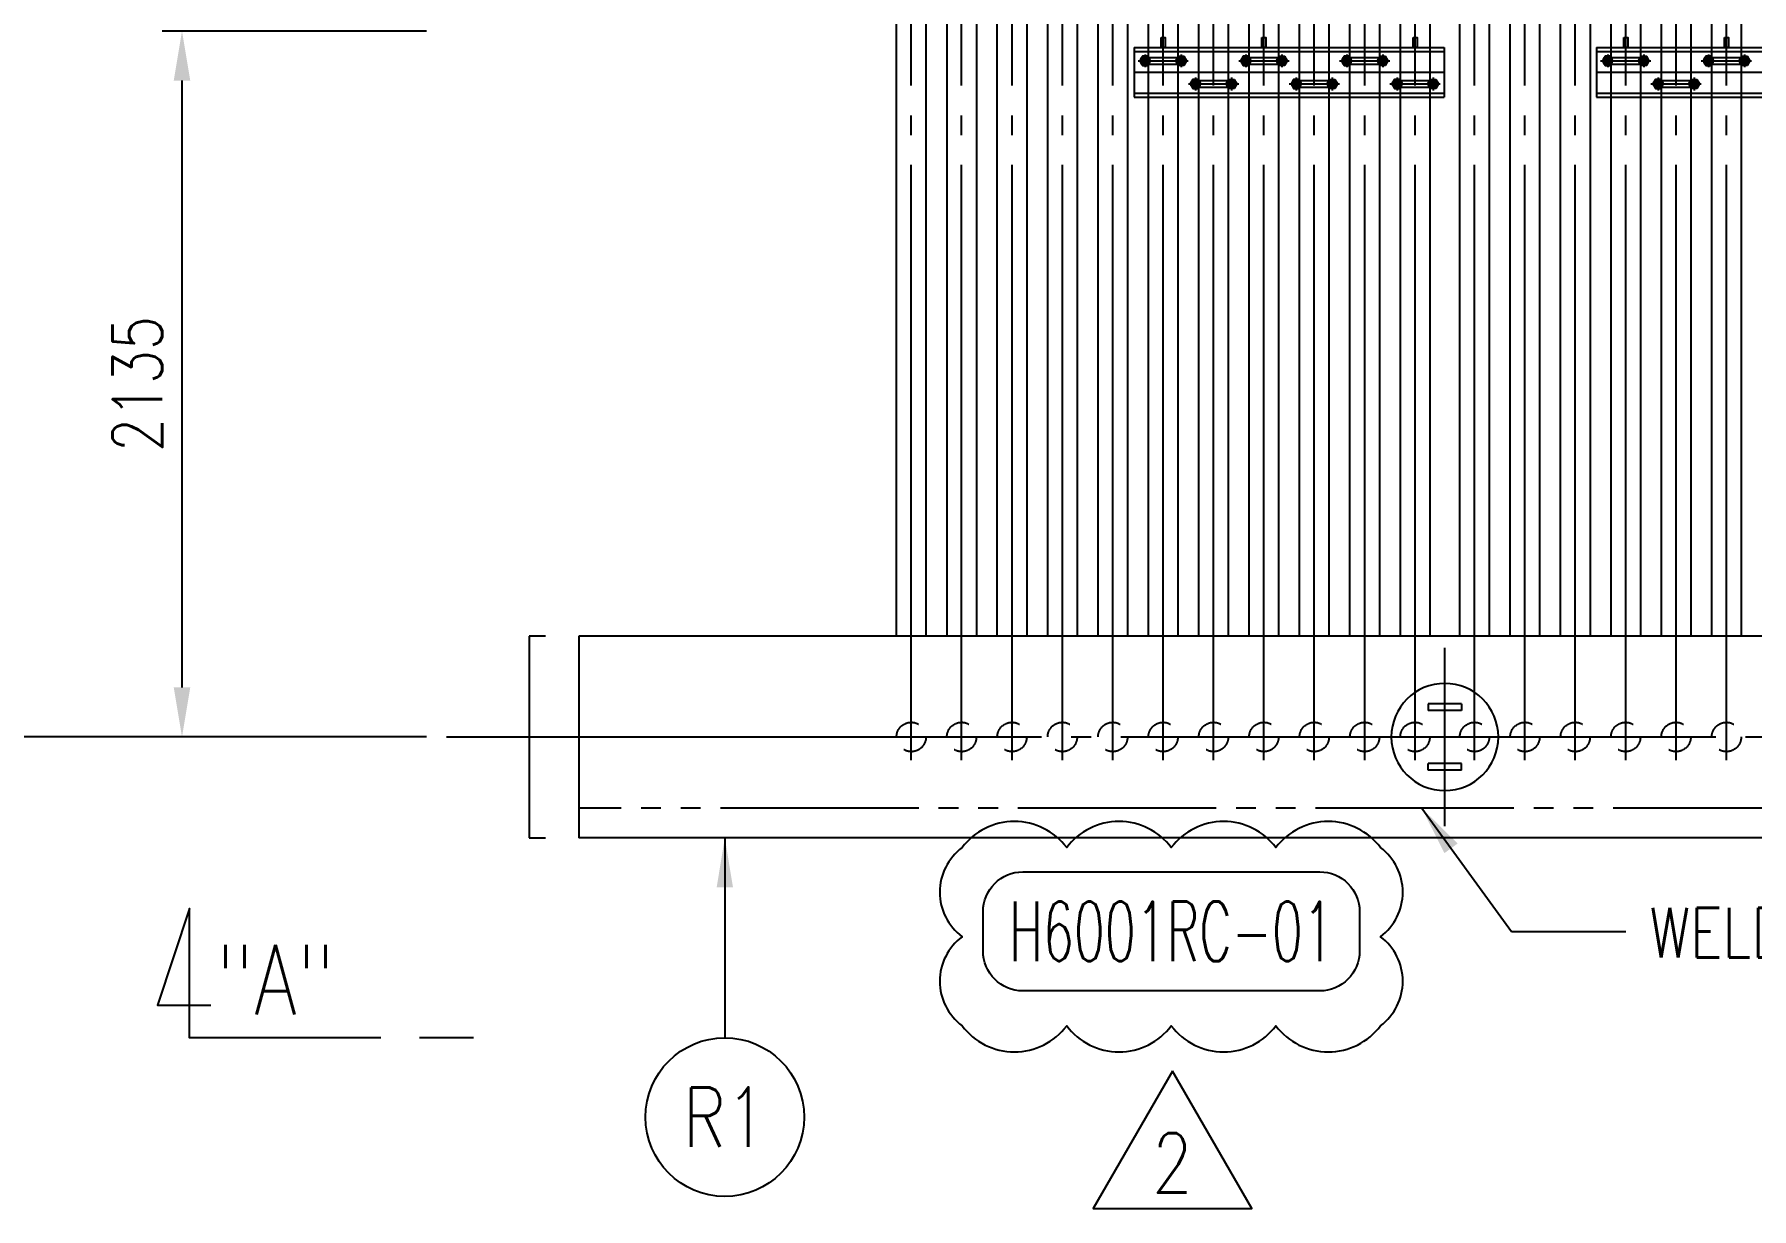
# Model space of a CAD drawing. Header units: millimetres. Extents: x 0 to 91981, y -132907 to 77676.
# Drawn here: x 10770 to 15965, y 25601 to 29152 of the extents above; entities that cross this region are included whole.
import ezdxf
from ezdxf.enums import TextEntityAlignment as Align

# ---------------------------------------------------------------- set-up
doc = ezdxf.new("R2010")
doc.units = ezdxf.units.MM
doc.header["$LTSCALE"] = 60
for name, pattern in [('JNK-CENTER', [34, 30, -1.5, 1, -1.5]), ('JNK-HIDDEN', [3, 2, -1]), ('JNK-PHANTOM', [15, 10, -1, 1, -1, 1, -1])]:
    doc.linetypes.add(name, pattern=pattern)
for name, color, linetype in [('CEN-R', 1, 'JNK-CENTER'), ('CON-C', 4, 'Continuous'), ('CON-G', 3, 'Continuous'), ('CON-W', 7, 'Continuous'), ('CON-Y', 2, 'Continuous'), ('Dim-W', 7, 'Continuous'), ('HID-Y', 2, 'JNK-HIDDEN'), ('PHA-W', 7, 'JNK-PHANTOM'), ('rev-2', 2, 'Continuous'), ('TXT-Y', 2, 'Continuous')]:
    doc.layers.add(name, color=color, linetype=linetype)
doc.layers.add('CONT-G', color=3, linetype='Continuous', lineweight=25)
doc.styles.add('SIMPLEX', font='simplex.shx', dxfattribs={"width": 0.8})
doc.dimstyles.new('DIM60', dxfattribs={"dimscale": 60, "dimtxt": 2.5, "dimasz": 2.5, "dimexe": 1, "dimexo": 1, "dimgap": 1, "dimtad": 1, "dimdsep": 46, "dimtxsty": 'SIMPLEX', "dimcen": 0, "dimclrd": 256, "dimclre": 256, "dimclrt": 2, "dimadec": 1, "dimazin": 2, "dimtfac": 1, "dimtix": 1, "dimtmove": 2, "dimatfit": 2, "dimfxl": 1, "dimarcsym": 1})
doc.dimstyles.new('DIM_60', dxfattribs={"dimscale": 60, "dimtxt": 2.5, "dimasz": 2.5, "dimexe": 1, "dimexo": 1, "dimgap": 1, "dimtad": 1, "dimdec": 4, "dimdsep": 46, "dimtxsty": 'SIMPLEX', "dimcen": 2.5, "dimclrd": 7, "dimclre": 7, "dimclrt": 2, "dimadec": 4, "dimazin": 2, "dimtfac": 1, "dimtdec": 4, "dimtmove": 0, "dimatfit": 2, "dimfxl": 0.18, "dimtolj": 1, "dimtzin": 0, "dimarcsym": 1})

# ---------------------------------------------------------------- blocks, each defined once
blk = doc.blocks.new('SPRING SUPPORT BASE')
at = {"layer": 'CEN-R'}
blk.add_line((-269.9, 0), (269.9, 0), dxfattribs=at)
at = {"layer": 'CONT-G'}
for p, q in [((-100, 50), (-100, -50)), ((-100, 50), (-80, 50)), ((-80, 50), (-80, -50)), ((80, 50), (80, -50)), ((100, 50), (80, 50)), ((100, 50), (100, -50)), ((-100, -50), (-80, -50)), ((100, -50), (80, -50))]:
    blk.add_line(p, q, dxfattribs=at)
blk.add_circle((0, 0), 162, dxfattribs=at)
blk = doc.blocks.new('MANIFOLD&U-COIL-HIDDEN')
at = {"layer": 'HID-Y', "ltscale": 60}
for start, end in [(0, 120), (180, 300)]:
    blk.add_arc((75719.8, 12166.3), 44.5, start, end, dxfattribs=at)
blk = doc.blocks.new('*D119')
at = {"layer": 'DEFPOINTS', "color": 0, "ltscale": 60, "transparency": 16777216}
for p in [(11217.1, 29162.4), (12017.1, 29162.4), (12017.1, 27027.4)]:
    blk.add_point(p, dxfattribs=at)
at = {"layer": 'Dim-W', "color": 7, "linetype": 'ByBlock', "lineweight": -2, "ltscale": 60, "transparency": 16777216}
for p, q in [((11957.1, 29162.4), (11157.1, 29162.4)), ((11217.1, 27177.4), (11217.1, 29012.4)), ((11957.1, 27027.4), (11157.1, 27027.4))]:
    blk.add_line(p, q, dxfattribs=at)
at = {"layer": 'Dim-W', "color": 7, "ltscale": 60, "transparency": 16777216}
for points in [[(11192.1, 29012.4), (11242.1, 29012.4), (11217.1, 29162.4)], [(11192.1, 27177.4), (11242.1, 27177.4), (11217.1, 27027.4)]]:
    blk.add_solid(points, dxfattribs=at)
at = {"layer": 'Dim-W', "color": 2, "ltscale": 60, "transparency": 16777216, "insert": (11082.1, 28094.9), "char_height": 150, "attachment_point": 5, "rotation": 90, "style": 'SIMPLEX'}
blk.add_mtext('\\A1;2135', dxfattribs=at)
blk = doc.blocks.new('*D120')
at = {"layer": 'DEFPOINTS', "color": 0, "ltscale": 60, "transparency": 16777216}
for p in [(10617.1, 31297.4), (12017.1, 31297.4), (12017.1, 27027.4)]:
    blk.add_point(p, dxfattribs=at)
at = {"layer": 'Dim-W', "color": 7, "linetype": 'ByBlock', "lineweight": -2, "ltscale": 60, "transparency": 16777216}
for p, q in [((11957.1, 31297.4), (10557.1, 31297.4)), ((10617.1, 27177.4), (10617.1, 31147.4)), ((11957.1, 27027.4), (10557.1, 27027.4))]:
    blk.add_line(p, q, dxfattribs=at)
at = {"layer": 'Dim-W', "color": 7, "ltscale": 60, "transparency": 16777216}
for points in [[(10592.1, 31147.4), (10642.1, 31147.4), (10617.1, 31297.4)], [(10592.1, 27177.4), (10642.1, 27177.4), (10617.1, 27027.4)]]:
    blk.add_solid(points, dxfattribs=at)
at = {"layer": 'Dim-W', "color": 2, "ltscale": 60, "transparency": 16777216, "insert": (10482.1, 29162.4), "char_height": 150, "attachment_point": 5, "rotation": 90, "style": 'SIMPLEX'}
blk.add_mtext('\\A1;4270', dxfattribs=at)
blk = doc.blocks.new('SECMARK2')
at = {"layer": 'CON-C'}
blk.add_line((0, 0), (-2.717, 0), dxfattribs=at)
blk.add_lwpolyline([(-4.667, 0), (-14.317, 0), (-14.317, 6.51), (-15.933, 1.643), (-13.233, 1.643)], dxfattribs=at)
at = {"layer": 'CON-C', "style": 'SIMPLEX', "width": 0.8}
blk.add_attdef('TAG', (-12.98, 1.18), '', height=3.5, dxfattribs=at)
blk = doc.blocks.new('piec-tag')
at = {"layer": 'CON-Y'}
blk.add_circle((0, 0), 4, dxfattribs=at)
at = {"layer": 'CON-G', "style": 'SIMPLEX', "width": 0.8}
blk.add_attdef('P.N', text='', height=3, dxfattribs=at).set_placement((0, 0), align=Align.MIDDLE)
at = {"layer": 'CON-G', "style": 'SIMPLEX', "width": 0.8, "flags": 1}
blk.add_attdef('BOM', (4.48, -3.74), '', height=2.5, dxfattribs=at)
blk = doc.blocks.new('DUCT-TAG')
at = {"layer": 'CON-G'}
blk.add_lwpolyline([(-9.49, -1), (-9.49, 1, -0.414214), (-7.49, 3), (7.49, 3, -0.414214), (9.49, 1), (9.49, -1, -0.414214), (7.49, -3), (-7.49, -3, -0.414214)], format="xyb", close=True, dxfattribs=at)
at = {"layer": 'CON-G', "style": 'SIMPLEX', "width": 1.246304}
blk.add_attdef('NAME', text='', height=3, dxfattribs=at).set_placement((-8.19, -1.5), (8.19, -1.5), align=Align.FIT)
at = {"layer": 'CON-Y', "style": 'SIMPLEX'}
blk.add_attdef('ELEVATION', text='', height=2, dxfattribs=at).set_placement((0, -6.02), align=Align.CENTER)
blk = doc.blocks.new('revmark')
at = {"layer": 'rev-2'}
blk.add_lwpolyline([(0, 0), (-4, -6.928), (4, -6.928)], close=True, dxfattribs=at)
at = {"layer": 'rev-2', "style": 'SIMPLEX', "width": 0.8}
blk.add_attdef('REVMARK', text='', height=3, dxfattribs=at).set_placement((0, -4.619), align=Align.MIDDLE_CENTER)

msp = doc.modelspace()

# ---------------------------------------------------------------- linework, layer by layer
for p, q in [((12317.12693, 27332.06246), (12267.12693, 27332.06246)), ((12267.12693, 27332.06246), (12267.12693, 26722.66248)), ((12267.12693, 26722.66248), (12317.12693, 26722.66248))]:
    msp.add_line(p, q)
at = {"layer": 'CEN-R'}
for p, q in [((13423.12693, 26957.36249), (13423.12693, 31367.36249)), ((13575.52693, 26957.36249), (13575.52693, 31367.36249)), ((13727.92693, 26957.36249), (13727.92693, 31367.36249)), ((13880.32693, 26957.36249), (13880.32693, 31367.36249)), ((14032.72693, 26957.36249), (14032.72693, 31367.36249)), ((14185.12693, 26957.36249), (14185.12693, 31367.36249)), ((14337.52693, 26957.36249), (14337.52693, 31367.36249)), ((14489.92693, 26957.36249), (14489.92693, 31367.36249)), ((14642.32693, 26957.36249), (14642.32693, 31367.36249)), ((14794.72693, 26957.36249), (14794.72693, 31367.36249)), ((14947.12693, 26957.36249), (14947.12693, 31367.36249)), ((15127.12693, 26957.36249), (15127.12693, 31367.36249)), ((15279.52693, 26957.36249), (15279.52693, 31367.36249)), ((15431.92693, 26957.36249), (15431.92693, 31367.36249)), ((15584.32693, 26957.36249), (15584.32693, 31367.36249)), ((15736.72693, 26957.36249), (15736.72693, 31367.36249)), ((15889.12693, 26957.36249), (15889.12693, 31367.36249)), ((14130.67693, 29091.7597), (14130.67693, 29052.96528)), ((14239.57693, 29091.7597), (14239.57693, 29052.96528)), ((14435.47693, 29091.7597), (14435.47693, 29052.96528)), ((14544.37693, 29091.7597), (14544.37693, 29052.96528)), ((14740.27693, 29091.7597), (14740.27693, 29052.96528)), ((14849.17693, 29091.7597), (14849.17693, 29052.96528)), ((15529.87693, 29091.7597), (15529.87693, 29052.96528)), ((15638.77693, 29091.7597), (15638.77693, 29052.96528)), ((15834.67693, 29091.7597), (15834.67693, 29052.96528)), ((15943.57693, 29091.7597), (15943.57693, 29052.96528)), ((14109.07693, 29072.36249), (14261.19089, 29072.36249)), ((14413.87693, 29072.36249), (14565.99089, 29072.36249)), ((14718.67693, 29072.36249), (14870.79089, 29072.36249)), ((15508.27693, 29072.36249), (15660.39089, 29072.36249)), ((15813.07693, 29072.36249), (15965.19089, 29072.36249)), ((15035.07693, 29037.36249), (14097.17693, 29037.36249)), ((14261.47693, 29002.36249), (14413.59089, 29002.36249)), ((14283.07693, 29021.7597), (14283.07693, 28982.96528)), ((14391.97693, 29021.7597), (14391.97693, 28982.96528)), ((14566.27693, 29002.36249), (14718.39089, 29002.36249)), ((14587.87693, 29021.7597), (14587.87693, 28982.96528)), ((14696.77693, 29021.7597), (14696.77693, 28982.96528)), ((14871.07693, 29002.36249), (15023.19089, 29002.36249)), ((14892.67693, 29021.7597), (14892.67693, 28982.96528)), ((15001.57693, 29021.7597), (15001.57693, 28982.96528)), ((16281.87693, 29037.36249), (15496.37693, 29037.36249)), ((15660.67693, 29002.36249), (15812.79089, 29002.36249)), ((15682.27693, 29021.7597), (15682.27693, 28982.96528)), ((15791.17693, 29021.7597), (15791.17693, 28982.96528)), ((12017.12693, 27027.36249), (21650.82693, 27027.36249))]:
    msp.add_line(p, q, dxfattribs=at)
at = {"layer": 'CON-G'}
for p, q in [((21450.82693, 27332.06246), (12417.12693, 27332.06246)), ((21450.82693, 26722.66248), (12417.12693, 26722.66248))]:
    msp.add_line(p, q, dxfattribs=at)
for points in [[(14146.67693, 29072.36249), (14138.67693, 29086.2189), (14122.67693, 29086.2189), (14114.67693, 29072.36249), (14122.67693, 29058.50608), (14138.67693, 29058.50608)], [(14223.57693, 29072.36249), (14231.57693, 29086.2189), (14247.57693, 29086.2189), (14255.57693, 29072.36249), (14247.57693, 29058.50608), (14231.57693, 29058.50608)], [(14451.47693, 29072.36249), (14443.47693, 29086.2189), (14427.47693, 29086.2189), (14419.47693, 29072.36249), (14427.47693, 29058.50608), (14443.47693, 29058.50608)], [(14528.37693, 29072.36249), (14536.37693, 29086.2189), (14552.37693, 29086.2189), (14560.37693, 29072.36249), (14552.37693, 29058.50608), (14536.37693, 29058.50608)], [(14756.27693, 29072.36249), (14748.27693, 29086.2189), (14732.27693, 29086.2189), (14724.27693, 29072.36249), (14732.27693, 29058.50608), (14748.27693, 29058.50608)], [(14833.17693, 29072.36249), (14841.17693, 29086.2189), (14857.17693, 29086.2189), (14865.17693, 29072.36249), (14857.17693, 29058.50608), (14841.17693, 29058.50608)], [(15545.87693, 29072.36249), (15537.87693, 29086.2189), (15521.87693, 29086.2189), (15513.87693, 29072.36249), (15521.87693, 29058.50608), (15537.87693, 29058.50608)], [(15622.77693, 29072.36249), (15630.77693, 29086.2189), (15646.77693, 29086.2189), (15654.77693, 29072.36249), (15646.77693, 29058.50608), (15630.77693, 29058.50608)], [(15850.67693, 29072.36249), (15842.67693, 29086.2189), (15826.67693, 29086.2189), (15818.67693, 29072.36249), (15826.67693, 29058.50608), (15842.67693, 29058.50608)], [(15927.57693, 29072.36249), (15935.57693, 29086.2189), (15951.57693, 29086.2189), (15959.57693, 29072.36249), (15951.57693, 29058.50608), (15935.57693, 29058.50608)], [(14299.07693, 29002.36249), (14291.07693, 29016.2189), (14275.07693, 29016.2189), (14267.07693, 29002.36249), (14275.07693, 28988.50608), (14291.07693, 28988.50608)], [(14375.97693, 29002.36249), (14383.97693, 29016.2189), (14399.97693, 29016.2189), (14407.97693, 29002.36249), (14399.97693, 28988.50608), (14383.97693, 28988.50608)], [(14603.87693, 29002.36249), (14595.87693, 29016.2189), (14579.87693, 29016.2189), (14571.87693, 29002.36249), (14579.87693, 28988.50608), (14595.87693, 28988.50608)], [(14680.77693, 29002.36249), (14688.77693, 29016.2189), (14704.77693, 29016.2189), (14712.77693, 29002.36249), (14704.77693, 28988.50608), (14688.77693, 28988.50608)], [(14908.67693, 29002.36249), (14900.67693, 29016.2189), (14884.67693, 29016.2189), (14876.67693, 29002.36249), (14884.67693, 28988.50608), (14900.67693, 28988.50608)], [(14985.57693, 29002.36249), (14993.57693, 29016.2189), (15009.57693, 29016.2189), (15017.57693, 29002.36249), (15009.57693, 28988.50608), (14993.57693, 28988.50608)], [(15698.27693, 29002.36249), (15690.27693, 29016.2189), (15674.27693, 29016.2189), (15666.27693, 29002.36249), (15674.27693, 28988.50608), (15690.27693, 28988.50608)], [(15775.17693, 29002.36249), (15783.17693, 29016.2189), (15799.17693, 29016.2189), (15807.17693, 29002.36249), (15799.17693, 28988.50608), (15783.17693, 28988.50608)]]:
    msp.add_lwpolyline(points, close=True, dxfattribs=at)
for centre, radius in [((14130.67693, 29072.36249), 13.85641), ((14130.67693, 29072.36249), 6.4), ((14239.57693, 29072.36249), 13.85641), ((14239.57693, 29072.36249), 6.4), ((14435.47693, 29072.36249), 13.85641), ((14435.47693, 29072.36249), 6.4), ((14544.37693, 29072.36249), 13.85641), ((14544.37693, 29072.36249), 6.4), ((14740.27693, 29072.36249), 13.85641), ((14740.27693, 29072.36249), 6.4), ((14849.17693, 29072.36249), 13.85641), ((14849.17693, 29072.36249), 6.4), ((15529.87693, 29072.36249), 13.85641), ((15529.87693, 29072.36249), 6.4), ((15638.77693, 29072.36249), 13.85641), ((15638.77693, 29072.36249), 6.4), ((15834.67693, 29072.36249), 13.85641), ((15834.67693, 29072.36249), 6.4), ((15943.57693, 29072.36249), 13.85641), ((15943.57693, 29072.36249), 6.4), ((14283.07693, 29002.36249), 13.85641), ((14283.07693, 29002.36249), 6.4), ((14391.97693, 29002.36249), 13.85641), ((14391.97693, 29002.36249), 6.4), ((14587.87693, 29002.36249), 13.85641), ((14587.87693, 29002.36249), 6.4), ((14696.77693, 29002.36249), 13.85641), ((14696.77693, 29002.36249), 6.4), ((14892.67693, 29002.36249), 13.85641), ((14892.67693, 29002.36249), 6.4), ((15001.57693, 29002.36249), 13.85641), ((15001.57693, 29002.36249), 6.4), ((15682.27693, 29002.36249), 13.85641), ((15682.27693, 29002.36249), 6.4), ((15791.17693, 29002.36249), 13.85641), ((15791.17693, 29002.36249), 6.4)]:
    msp.add_circle(centre, radius, dxfattribs=at)
for centre, start, end in [((14130.67693, 29072.36249), 194.16511255, 253.05447987), ((14130.67693, 29072.36249), 105.77278484, 161.32934119), ((14130.67693, 29072.36249), 15.65904456, 76.43756634), ((14130.67693, 29072.36249), 291.47031879, 347.0397554), ((14239.57693, 29072.36249), 192.9602446, 248.52968121), ((14239.57693, 29072.36249), 103.56243366, 164.34095544), ((14239.57693, 29072.36249), 18.67065881, 74.22721516), ((14239.57693, 29072.36249), 286.94552013, 345.83488745), ((14435.47693, 29072.36249), 194.16511255, 253.05447987), ((14435.47693, 29072.36249), 105.77278484, 161.32934119), ((14435.47693, 29072.36249), 15.65904456, 76.43756634), ((14435.47693, 29072.36249), 291.47031879, 347.0397554), ((14544.37693, 29072.36249), 192.9602446, 248.52968121), ((14544.37693, 29072.36249), 103.56243366, 164.34095544), ((14544.37693, 29072.36249), 18.67065881, 74.22721516), ((14544.37693, 29072.36249), 286.94552013, 345.83488745), ((14740.27693, 29072.36249), 194.16511255, 253.05447987), ((14740.27693, 29072.36249), 105.77278484, 161.32934119), ((14740.27693, 29072.36249), 15.65904456, 76.43756634), ((14740.27693, 29072.36249), 291.47031879, 347.0397554), ((14849.17693, 29072.36249), 192.9602446, 248.52968121), ((14849.17693, 29072.36249), 103.56243366, 164.34095544), ((14849.17693, 29072.36249), 18.67065881, 74.22721516), ((14849.17693, 29072.36249), 286.94552013, 345.83488745), ((15529.87693, 29072.36249), 194.16511255, 253.05447987), ((15529.87693, 29072.36249), 105.77278484, 161.32934119), ((15529.87693, 29072.36249), 15.65904456, 76.43756634), ((15529.87693, 29072.36249), 291.47031879, 347.0397554), ((15638.77693, 29072.36249), 192.9602446, 248.52968121), ((15638.77693, 29072.36249), 103.56243366, 164.34095544), ((15638.77693, 29072.36249), 18.67065881, 74.22721516), ((15638.77693, 29072.36249), 286.94552013, 345.83488745), ((15834.67693, 29072.36249), 194.16511255, 253.05447987), ((15834.67693, 29072.36249), 105.77278484, 161.32934119), ((15834.67693, 29072.36249), 15.65904456, 76.43756634), ((15834.67693, 29072.36249), 291.47031879, 347.0397554), ((15943.57693, 29072.36249), 192.9602446, 248.52968121), ((15943.57693, 29072.36249), 103.56243366, 164.34095544), ((15943.57693, 29072.36249), 18.67065881, 74.22721516), ((15943.57693, 29072.36249), 286.94552013, 345.83488745), ((14283.07693, 29002.36249), 194.16511255, 253.05447987), ((14283.07693, 29002.36249), 105.77278484, 161.32934119), ((14283.07693, 29002.36249), 15.65904456, 76.43756634), ((14283.07693, 29002.36249), 291.47031879, 347.0397554), ((14391.97693, 29002.36249), 192.9602446, 248.52968121), ((14391.97693, 29002.36249), 103.56243366, 164.34095544), ((14391.97693, 29002.36249), 18.67065881, 74.22721516), ((14391.97693, 29002.36249), 286.94552013, 345.83488745), ((14587.87693, 29002.36249), 194.16511255, 253.05447987), ((14587.87693, 29002.36249), 105.77278484, 161.32934119), ((14587.87693, 29002.36249), 15.65904456, 76.43756634), ((14587.87693, 29002.36249), 291.47031879, 347.0397554), ((14696.77693, 29002.36249), 192.9602446, 248.52968121), ((14696.77693, 29002.36249), 103.56243366, 164.34095544), ((14696.77693, 29002.36249), 18.67065881, 74.22721516), ((14696.77693, 29002.36249), 286.94552013, 345.83488745), ((14892.67693, 29002.36249), 194.16511255, 253.05447987), ((14892.67693, 29002.36249), 105.77278484, 161.32934119), ((14892.67693, 29002.36249), 15.65904456, 76.43756634), ((14892.67693, 29002.36249), 291.47031879, 347.0397554), ((15001.57693, 29002.36249), 192.9602446, 248.52968121), ((15001.57693, 29002.36249), 103.56243366, 164.34095544), ((15001.57693, 29002.36249), 18.67065881, 74.22721516), ((15001.57693, 29002.36249), 286.94552013, 345.83488745), ((15682.27693, 29002.36249), 194.16511255, 253.05447987), ((15682.27693, 29002.36249), 105.77278484, 161.32934119), ((15682.27693, 29002.36249), 15.65904456, 76.43756634), ((15682.27693, 29002.36249), 291.47031879, 347.0397554), ((15791.17693, 29002.36249), 192.9602446, 248.52968121), ((15791.17693, 29002.36249), 103.56243366, 164.34095544), ((15791.17693, 29002.36249), 18.67065881, 74.22721516), ((15791.17693, 29002.36249), 286.94552013, 345.83488745)]:
    msp.add_arc(centre, 8, start, end, dxfattribs=at)
at = {"layer": 'CON-W'}
for p, q in [((14097.17693, 29112.36249), (14097.17693, 28962.36249)), ((14097.17693, 29112.36249), (15035.07693, 29112.36249)), ((14097.17693, 29100.36249), (15035.07693, 29100.36249)), ((15035.07693, 29112.36249), (15035.07693, 28962.36249)), ((15496.37693, 29112.36249), (15496.37693, 28962.36249)), ((15496.37693, 29112.36249), (16281.87693, 29112.36249)), ((15496.37693, 29100.36249), (16281.87693, 29100.36249)), ((14097.17693, 28974.36249), (15035.07693, 28974.36249)), ((14097.17693, 28962.36249), (15035.07693, 28962.36249)), ((15496.37693, 28974.36249), (16281.87693, 28974.36249)), ((15496.37693, 28962.36249), (16281.87693, 28962.36249))]:
    msp.add_line(p, q, dxfattribs=at)
at = {"layer": 'CONT-G'}
msp.add_line((12417.12693, 27332.06246), (12417.12693, 26722.66248), dxfattribs=at)
for points in [[(13378.67693, 27332.06246), (13378.67693, 30992.66248)], [(13467.57693, 30992.66248), (13467.57693, 27332.06246)], [(13531.07693, 30992.66248), (13531.07693, 27332.06246)], [(13619.97693, 30992.66248), (13619.97693, 27332.06246)], [(13683.47693, 27332.06246), (13683.47693, 30992.66248)], [(13772.37693, 30992.66248), (13772.37693, 27332.06246)], [(13835.87693, 27332.06246), (13835.87693, 30992.66248)], [(13924.77693, 30992.66248), (13924.77693, 27332.06246)], [(13988.27693, 27332.06246), (13988.27693, 30992.66248)], [(14077.17693, 30992.66248), (14077.17693, 27332.06246)], [(14140.67693, 27332.06246), (14140.67693, 30992.66248)], [(14229.57693, 30992.66248), (14229.57693, 27332.06246)], [(14293.07693, 27332.06246), (14293.07693, 30992.66248)], [(14381.97693, 30992.66248), (14381.97693, 27332.06246)], [(14445.47693, 27332.06246), (14445.47693, 30992.66248)], [(14534.37693, 30992.66248), (14534.37693, 27332.06246)], [(14597.87693, 27332.06246), (14597.87693, 30992.66248)], [(14686.77693, 30992.66248), (14686.77693, 27332.06246)], [(14750.27693, 27332.06246), (14750.27693, 30992.66248)], [(14839.17693, 30992.66248), (14839.17693, 27332.06246)], [(14902.67693, 27332.06246), (14902.67693, 30992.66248)], [(14991.57693, 30992.66248), (14991.57693, 27332.06246)], [(15082.67693, 27332.06246), (15082.67693, 30992.66248)], [(15171.57693, 30992.66248), (15171.57693, 27332.06246)], [(15235.07693, 27332.06246), (15235.07693, 30992.66248)], [(15323.97693, 30992.66248), (15323.97693, 27332.06246)], [(15387.47693, 27332.06246), (15387.47693, 30992.66248)], [(15476.37693, 30992.66248), (15476.37693, 27332.06246)], [(15539.87693, 27332.06246), (15539.87693, 30992.66248)], [(15628.77693, 30992.66248), (15628.77693, 27332.06246)], [(15692.27693, 27332.06246), (15692.27693, 30992.66248)], [(15781.17693, 30992.66248), (15781.17693, 27332.06246)], [(15844.67693, 27332.06246), (15844.67693, 30992.66248)], [(15933.57693, 30992.66248), (15933.57693, 27332.06246)]]:
    msp.add_lwpolyline(points, dxfattribs=at)
for points in [[(14179.12693, 29142.36249), (14191.12693, 29142.36249), (14191.12693, 29112.36249), (14179.12693, 29112.36249)], [(14483.92693, 29142.36249), (14495.92693, 29142.36249), (14495.92693, 29112.36249), (14483.92693, 29112.36249)], [(14941.12693, 29142.36249), (14953.12693, 29142.36249), (14953.12693, 29112.36249), (14941.12693, 29112.36249)], [(15578.32693, 29142.36249), (15590.32693, 29142.36249), (15590.32693, 29112.36249), (15578.32693, 29112.36249)], [(15883.12693, 29142.36249), (15895.12693, 29142.36249), (15895.12693, 29112.36249), (15883.12693, 29112.36249)]]:
    msp.add_lwpolyline(points, close=True, dxfattribs=at)
at = {"layer": 'HID-Y'}
for p, q in [((14130.67693, 29082.36249), (14239.57693, 29082.36249)), ((14130.67693, 29062.36249), (14239.57693, 29062.36249)), ((14435.47693, 29082.36249), (14544.37693, 29082.36249)), ((14435.47693, 29062.36249), (14544.37693, 29062.36249)), ((14740.27693, 29082.36249), (14849.17693, 29082.36249)), ((14740.27693, 29062.36249), (14849.17693, 29062.36249)), ((15529.87693, 29082.36249), (15638.77693, 29082.36249)), ((15529.87693, 29062.36249), (15638.77693, 29062.36249)), ((15834.67693, 29082.36249), (15943.57693, 29082.36249)), ((15834.67693, 29062.36249), (15943.57693, 29062.36249)), ((14283.07693, 29012.36249), (14391.97693, 29012.36249)), ((14283.07693, 28992.36249), (14391.97693, 28992.36249)), ((14587.87693, 29012.36249), (14696.77693, 29012.36249)), ((14587.87693, 28992.36249), (14696.77693, 28992.36249)), ((14892.67693, 29012.36249), (15001.57693, 29012.36249)), ((14892.67693, 28992.36249), (15001.57693, 28992.36249)), ((15682.27693, 29012.36249), (15791.17693, 29012.36249)), ((15682.27693, 28992.36249), (15791.17693, 28992.36249))]:
    msp.add_line(p, q, dxfattribs=at)
for centre in [(14130.67693, 29072.36249), (14239.57693, 29072.36249), (14435.47693, 29072.36249), (14544.37693, 29072.36249), (14740.27693, 29072.36249), (14849.17693, 29072.36249), (15529.87693, 29072.36249), (15638.77693, 29072.36249), (15834.67693, 29072.36249), (15943.57693, 29072.36249), (14283.07693, 29002.36249), (14391.97693, 29002.36249), (14587.87693, 29002.36249), (14696.77693, 29002.36249), (14892.67693, 29002.36249), (15001.57693, 29002.36249), (15682.27693, 29002.36249), (15791.17693, 29002.36249)]:
    msp.add_circle(centre, 10, dxfattribs=at)
at = {"layer": 'PHA-W'}
msp.add_line((17045.92693, 26811.90705), (12417.12693, 26811.90705), dxfattribs=at)
at = {"layer": 'rev-2'}
msp.add_lwpolyline([(13576.77827, 26153.99676, 0.5), (13893.26704, 26153.99676, 0.5), (14209.7558, 26153.99676, 0.5), (14526.24457, 26153.99676, 0.5), (14842.73334, 26153.99676, 0.5), (14842.73334, 26423.37667, 0.5), (14842.73334, 26692.75658, 0.5), (14526.24457, 26692.75658, 0.5), (14209.7558, 26692.75658, 0.5), (13893.26704, 26692.75658, 0.5), (13576.77827, 26692.75658, 0.5), (13576.77827, 26423.37667, 0.5)], format="xyb", close=True, dxfattribs=at)

# ---------------------------------------------------------------- block references
at = {"xscale": -1}
for p in [(89142.87851, 14861.0347), (89295.27851, 14861.0347), (89447.67851, 14861.0347), (89600.07851, 14861.0347), (89752.47851, 14861.0347), (89904.87851, 14861.0347), (90057.27851, 14861.0347), (90209.67851, 14861.0347), (90362.07851, 14861.0347), (90514.47851, 14861.0347), (90666.87851, 14861.0347), (90846.87851, 14861.0347), (90999.27851, 14861.0347), (91151.67851, 14861.0347), (91304.07851, 14861.0347), (91456.47851, 14861.0347), (91608.87851, 14861.0347)]:
    msp.add_blockref('MANIFOLD&U-COIL-HIDDEN', p, dxfattribs=at)
at = {"layer": 'CON-W'}
ref = msp.add_blockref('DUCT-TAG', (14209.77543, 26439.4611), dxfattribs=dict(at, xscale=60, yscale=60, zscale=60))
ref.add_attrib('NAME', 'H6001RC-01', dxfattribs={"layer": 'CON-G', "height": 180, "style": 'SIMPLEX', "width": 0.600314}).set_placement((13718.37543, 26349.4611), (14701.17543, 26349.4611), align=Align.FIT)
at = {"layer": 'Dim-W', "xscale": -1, "rotation": 270}
msp.add_blockref('SPRING SUPPORT BASE', (15037.12693, 27027.36249), dxfattribs=at)
at = {"layer": 'Dim-W', "xscale": 60, "yscale": 60, "zscale": 60}
msp.add_blockref('SECMARK2', (12098.62693, 26117.71077), dxfattribs=at).add_auto_attribs({'TAG': '"A"'})
at = {"layer": 'Dim-W', "xscale": 59.99999999999999, "yscale": 59.99999999999999, "zscale": 59.99999999999999, "rotation": 1.0847676614635e-06}
msp.add_blockref('piec-tag', (12859.12698, 25877.71077), dxfattribs=at).add_auto_attribs({'P.N': 'R1'})
at = {"layer": 'rev-2', "xscale": 60, "yscale": 60, "zscale": 60}
msp.add_blockref('revmark', (14212.9065, 26016.59887), dxfattribs=at).add_auto_attribs({'REVMARK': '2'})

# ---------------------------------------------------------------- texts
at = {"layer": 'TXT-Y', "style": 'SIMPLEX', "width": 0.8}
msp.add_text('WELDING LINE', height=150, dxfattribs=at).set_placement((15655.81095, 26360.35649))

# ---------------------------------------------------------------- dimensions: what is measured, and where the dimension line sits
at = {"layer": 'Dim-W', "ltscale": 60}
for base, p2, picture, middle in [((10617.12693, 31297.36249), (12017.12693, 31297.36249), '*D120', (10482.12693, 29162.36249)), ((11217.12693, 29162.36249), (12017.12693, 29162.36249), '*D119', (11082.12693, 28094.86249))]:
    dim = msp.add_linear_dim(base=base, p1=(12017.12693, 27027.36249), p2=p2, angle=90, dimstyle='DIM_60', dxfattribs=at)
    dim.commit()
    dim.dimension.update_dxf_attribs({"geometry": picture, "text_midpoint": middle})

# ---------------------------------------------------------------- leaders
at = {"layer": 'Dim-W'}
for points, override in [([(14967.48299, 26811.8465), (15239.06435, 26439.4611), (15585.12248, 26439.4611)], {"dimgap": 1, "dimtad": 0, "dimatfit": 3, "dimtfill": 1}), ([(12859.12698, 26722.66229), (12859.12698, 26117.71077)], {"dimgap": 1, "dimtad": 0})]:
    msp.add_leader(points, dimstyle='DIM60', override=override, dxfattribs=at)

doc.saveas('drawing.dxf')
